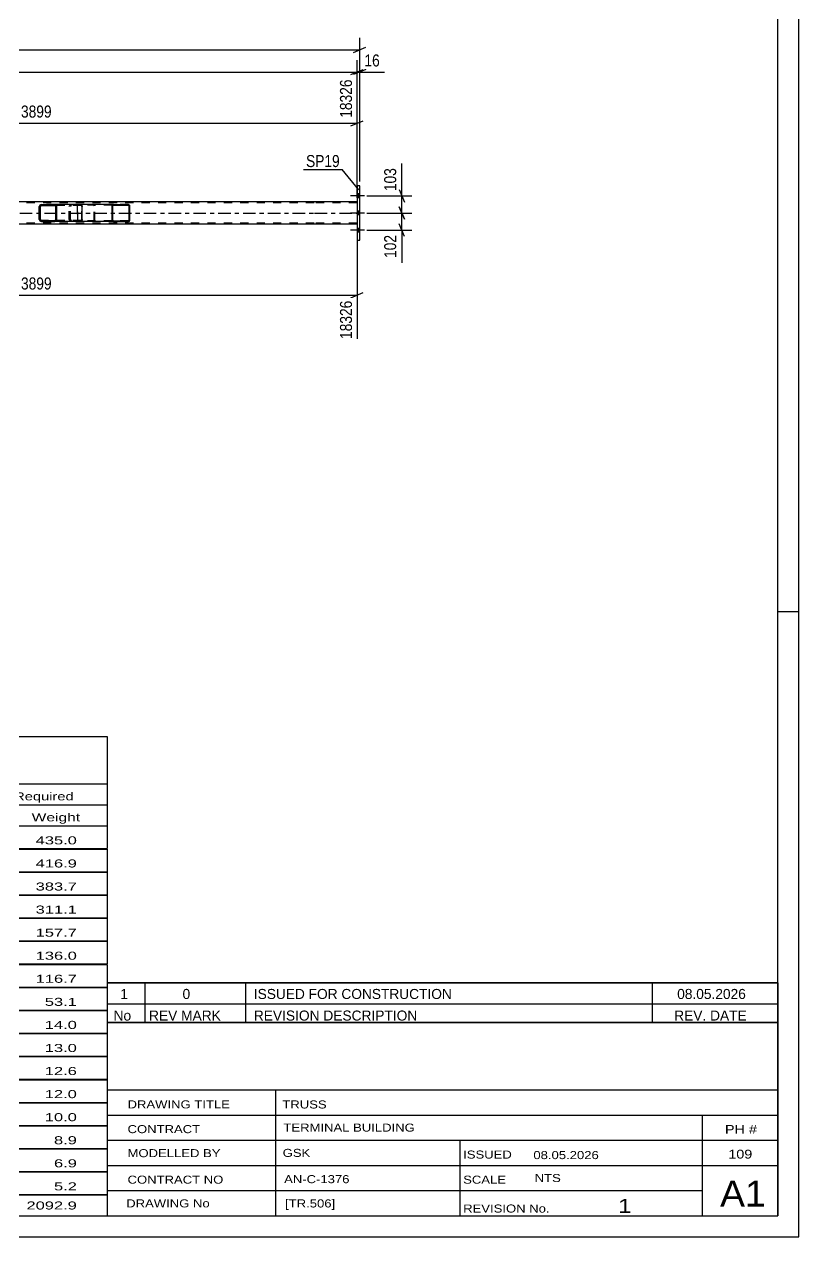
# Model space of a CAD drawing. Header units: millimetres. Extents: x 0 to 841, y 0 to 594.
# Drawn here: x 656.2 to 841, y 0 to 289.1 of the extents above; entities that cross this region are included whole.
import ezdxf

# ---------------------------------------------------------------- set-up
doc = ezdxf.new("R2010")
doc.units = ezdxf.units.MM
doc.linetypes.add('DXK_LINE_DOT2', pattern=[3.9198, 1.9599, -1.9599])
doc.linetypes.add('DXK_LINE_DOT3', pattern=[5.9187, 2.979, -0.9799, 0.9799, -0.9799])
doc.styles.add('Arial Narrow', font='ARIALN.TTF', dxfattribs={"height": 0.2})

# ---------------------------------------------------------------- blocks, each defined once
blk = doc.blocks.new('Unknown-318885939-1135')
at = {"color": 5, "linetype": 'Continuous'}
for p, q in [((841, 0), (841, 594)), ((836, 5), (836, 589)), ((841, 149), (836, 149)), ((5, 5), (836, 5)), ((0, 0), (841, 0))]:
    blk.add_line(p, q, dxfattribs=at)
blk = doc.blocks.new('Bolt-318885939-2857 - 2780')
at = {"linetype": 'Continuous'}
for points in [[(736.26, 247.77), (736.26, 248.65), (735.62, 248.65), (735.62, 247.77)], [(736.26, 247.77), (736.26, 248.65), (735.62, 248.65), (735.62, 247.77)], [(736.26, 247.77), (736.26, 248.65), (735.62, 248.65), (735.62, 247.77)], [(736.26, 243.67), (736.26, 244.55), (735.62, 244.55), (735.62, 243.67)], [(736.26, 243.67), (736.26, 244.55), (735.62, 244.55), (735.62, 243.67)], [(736.26, 239.57), (736.26, 240.45), (735.62, 240.45), (735.62, 239.57)], [(736.26, 239.57), (736.26, 240.45), (735.62, 240.45), (735.62, 239.57)], [(736.26, 239.57), (736.26, 240.45), (735.62, 240.45), (735.62, 239.57)]]:
    blk.add_hatch(color=1, dxfattribs=at).paths.add_polyline_path(points)
at = {"color": 1, "linetype": 'Continuous'}
for p, q in [((736.26, 248.65), (735.62, 248.65)), ((736.26, 248.65), (735.62, 248.65)), ((736.26, 248.65), (735.62, 248.65)), ((737.42, 248.21), (734.1, 248.21)), ((737.42, 248.21), (734.1, 248.21)), ((737.42, 248.21), (734.1, 248.21)), ((736.26, 247.77), (735.62, 247.77)), ((736.26, 247.77), (735.62, 247.77)), ((736.26, 247.77), (735.62, 247.77)), ((737.42, 244.11), (734.1, 244.11)), ((737.42, 244.11), (734.1, 244.11)), ((736.26, 244.55), (735.62, 244.55)), ((736.26, 244.55), (735.62, 244.55)), ((736.26, 243.67), (735.62, 243.67)), ((736.26, 243.67), (735.62, 243.67)), ((737.42, 240.01), (734.1, 240.01)), ((737.42, 240.01), (734.1, 240.01)), ((737.42, 240.01), (734.1, 240.01)), ((736.26, 240.45), (735.62, 240.45)), ((736.26, 240.45), (735.62, 240.45)), ((736.26, 240.45), (735.62, 240.45)), ((736.26, 239.57), (735.62, 239.57)), ((736.26, 239.57), (735.62, 239.57)), ((736.26, 239.57), (735.62, 239.57))]:
    blk.add_line(p, q, dxfattribs=at)
blk = doc.blocks.new('Part-318885939-2909 - 2780')
at = {"color": 2, "linetype": 'Continuous'}
for p, q in [((725.4, 246.75), (63.29, 246.75)), ((735.62, 246.75), (725.5, 246.75)), ((725.4, 241.47), (587.81, 241.47)), ((735.62, 241.47), (725.5, 241.47))]:
    blk.add_line(p, q, dxfattribs=at)
at = {"color": 7, "linetype": 'DXK_LINE_DOT2'}
for p, q in [((725.4, 246.51), (63.29, 246.51)), ((735.62, 246.51), (725.5, 246.51)), ((735.62, 246.75), (735.62, 241.47)), ((725.4, 241.71), (63.29, 241.71)), ((735.62, 241.71), (725.5, 241.71))]:
    blk.add_line(p, q, dxfattribs=at)
at = {"color": 7, "linetype": 'DXK_LINE_DOT3'}
for p, q in [((63.29, 244.11), (725.4, 244.11)), ((725.5, 244.11), (735.62, 244.11))]:
    blk.add_line(p, q, dxfattribs=at)
blk = doc.blocks.new('Part-318885939-2963 - 2780')
at = {"color": 2, "linetype": 'Continuous'}
for p, q in [((736.26, 250.61), (735.62, 250.61)), ((735.62, 250.61), (735.62, 237.61)), ((736.26, 237.61), (736.26, 250.61)), ((735.62, 237.61), (736.26, 237.61))]:
    blk.add_line(p, q, dxfattribs=at)
blk = doc.blocks.new('Part-318885939-2988 - 2780')
at = {"linetype": 'Continuous'}
h = blk.add_hatch(dxfattribs=at)
h.set_pattern_fill('', scale=0.7, style=0, pattern_type=0)
h.set_pattern_definition([(45, (681.4046, 245.9116), (-1.57154, 1.57154), [])])
h.paths.add_polyline_path([(681.43, 245.79), (681.4, 245.91), (681.33, 246.02), (681.22, 246.08), (681.09, 246.11), (677.51, 246.11), (677.38, 246.08), (677.27, 246.02), (677.2, 245.91), (677.17, 245.79), (677.17, 242.43), (677.2, 242.31), (677.27, 242.2), (677.38, 242.13), (677.51, 242.11), (681.09, 242.11), (681.22, 242.13), (681.33, 242.2), (681.4, 242.31), (681.43, 242.43)])
h.paths.add_polyline_path([(681.25, 242.37), (681.21, 242.32), (681.16, 242.28), (681.09, 242.27), (677.51, 242.27), (677.45, 242.28), (677.39, 242.32), (677.36, 242.37), (677.34, 242.43), (677.34, 245.79), (677.36, 245.85), (677.39, 245.9), (677.45, 245.94), (677.51, 245.95), (681.09, 245.95), (681.16, 245.94), (681.21, 245.9), (681.25, 245.85), (681.26, 245.79), (681.26, 242.43)])
at = {"color": 7, "linetype": 'DXK_LINE_DOT2'}
for p, q in [((668.82, 245.79), (668.83, 245.81)), ((668.82, 245.79), (668.82, 242.43)), ((668.83, 245.81), (668.85, 245.91)), ((669.01, 245.85), (668.99, 245.79)), ((668.99, 242.43), (668.99, 245.79)), ((669.04, 245.9), (669.01, 245.85)), ((669.03, 246.08), (669.16, 246.11)), ((669.1, 245.94), (669.04, 245.9)), ((669.16, 245.95), (669.1, 245.94)), ((669.82, 246.11), (669.16, 246.11)), ((681.09, 245.95), (669.16, 245.95)), ((672.74, 246.11), (672.87, 246.08)), ((672.81, 245.94), (672.74, 245.95)), ((672.86, 245.9), (672.81, 245.94)), ((672.9, 245.85), (672.86, 245.9)), ((672.91, 245.79), (672.9, 245.85)), ((672.91, 242.43), (672.91, 245.79)), ((673.06, 245.91), (673.08, 245.79)), ((673.08, 242.43), (673.08, 245.79)), ((681.09, 246.11), (677.51, 246.11)), ((668.85, 242.31), (668.82, 242.43)), ((668.99, 242.43), (669.01, 242.37)), ((669.01, 242.37), (669.04, 242.32)), ((669.16, 242.11), (669.03, 242.13)), ((669.04, 242.32), (669.1, 242.28)), ((669.1, 242.28), (669.16, 242.27)), ((681.09, 242.27), (669.16, 242.27)), ((669.82, 242.11), (669.16, 242.11)), ((672.74, 242.27), (672.81, 242.28)), ((672.87, 242.13), (672.74, 242.11)), ((672.81, 242.28), (672.86, 242.32)), ((672.86, 242.32), (672.9, 242.37)), ((672.9, 242.37), (672.91, 242.43)), ((673.08, 242.43), (673.06, 242.31)), ((681.09, 242.11), (677.51, 242.11))]:
    blk.add_line(p, q, dxfattribs=at)
at = {"color": 2, "linetype": 'Continuous'}
for p, q in [((677.51, 246.11), (669.82, 246.11)), ((677.2, 245.91), (677.17, 245.79)), ((677.17, 242.43), (677.17, 245.79)), ((677.34, 245.79), (677.36, 245.85)), ((677.34, 242.43), (677.34, 245.79)), ((677.36, 245.85), (677.39, 245.9)), ((677.51, 246.11), (677.38, 246.08)), ((677.39, 245.9), (677.45, 245.94)), ((677.45, 245.94), (677.51, 245.95)), ((677.51, 246.11), (681.09, 246.11)), ((677.51, 245.95), (681.09, 245.95)), ((681.22, 246.08), (681.09, 246.11)), ((681.09, 245.95), (681.16, 245.94)), ((681.16, 245.94), (681.21, 245.9)), ((681.21, 245.9), (681.25, 245.85)), ((681.25, 245.85), (681.26, 245.79)), ((681.26, 242.43), (681.26, 245.79)), ((681.43, 245.79), (681.4, 245.91)), ((681.43, 242.43), (681.43, 245.79)), ((677.51, 242.11), (669.82, 242.11)), ((677.17, 242.43), (677.2, 242.31)), ((677.36, 242.37), (677.34, 242.43)), ((677.39, 242.32), (677.36, 242.37)), ((677.38, 242.13), (677.51, 242.11)), ((677.45, 242.28), (677.39, 242.32)), ((677.51, 242.27), (677.45, 242.28)), ((677.51, 242.27), (681.09, 242.27)), ((677.51, 242.11), (681.09, 242.11)), ((681.16, 242.28), (681.09, 242.27)), ((681.09, 242.11), (681.22, 242.13)), ((681.21, 242.32), (681.16, 242.28)), ((681.25, 242.37), (681.21, 242.32)), ((681.26, 242.43), (681.25, 242.37)), ((681.4, 242.31), (681.43, 242.43))]:
    blk.add_line(p, q, dxfattribs=at)
at = {"color": 7, "linetype": 'DXK_LINE_DOT2'}
for centre, start, end in [((669.15, 245.78), 110.7583, 155.68), ((672.75, 245.78), 24.32, 69.2417), ((669.15, 242.44), 204.32, 249.2417), ((672.75, 242.44), 290.7583, 335.68)]:
    blk.add_arc(centre, 0.331, start, end, dxfattribs=at)
at = {"color": 2, "linetype": 'Continuous'}
for centre, start, end in [((677.5, 245.78), 110.7583, 155.68), ((681.1, 245.78), 24.32, 69.2417), ((677.5, 242.44), 204.32, 249.2417), ((681.1, 242.44), 290.7583, 335.68)]:
    blk.add_arc(centre, 0.331, start, end, dxfattribs=at)
blk = doc.blocks.new('Part-318885939-3017 - 2780')
at = {"linetype": 'Continuous'}
h = blk.add_hatch(dxfattribs=at)
h.set_pattern_fill('', scale=0.7, style=0, pattern_type=0)
h.set_pattern_definition([(45, (663.9809, 245.8129), (-1.57154, 1.57154), [])])
h.paths.add_polyline_path([(664.02, 245.63), (663.98, 245.81), (663.87, 245.97), (663.71, 246.07), (663.52, 246.11), (660.33, 246.11), (660.14, 246.07), (659.98, 245.97), (659.87, 245.81), (659.83, 245.63), (659.83, 242.59), (659.87, 242.41), (659.98, 242.25), (660.14, 242.15), (660.33, 242.11), (663.52, 242.11), (663.71, 242.15), (663.87, 242.25), (663.98, 242.41), (664.02, 242.59)])
h.paths.add_polyline_path([(663.75, 242.5), (663.69, 242.42), (663.61, 242.37), (663.52, 242.35), (660.33, 242.35), (660.24, 242.37), (660.15, 242.42), (660.1, 242.5), (660.08, 242.59), (660.08, 245.63), (660.1, 245.72), (660.15, 245.8), (660.24, 245.85), (660.33, 245.87), (663.52, 245.87), (663.61, 245.85), (663.69, 245.8), (663.75, 245.72), (663.77, 245.63), (663.77, 242.59)])
at = {"color": 2, "linetype": 'Continuous'}
for p, q in [((659.87, 245.81), (659.83, 245.63)), ((660.1, 245.72), (660.15, 245.8)), ((660.33, 246.11), (660.14, 246.07)), ((660.15, 245.8), (660.24, 245.85)), ((660.24, 245.85), (660.33, 245.87)), ((660.33, 246.11), (663.52, 246.11)), ((660.33, 245.87), (663.52, 245.87)), ((669.82, 246.11), (663.52, 246.11)), ((663.71, 246.07), (663.52, 246.11)), ((663.52, 245.87), (663.61, 245.85)), ((663.61, 245.85), (663.69, 245.8)), ((663.69, 245.8), (663.75, 245.72)), ((664.02, 245.63), (663.98, 245.81)), ((669.82, 246.11), (669.92, 246.07)), ((669.92, 246.07), (670.01, 245.97)), ((670.01, 245.97), (670.07, 245.81)), ((670.07, 245.81), (670.09, 245.63)), ((659.83, 242.59), (659.83, 245.63)), ((660.08, 245.63), (660.1, 245.72)), ((660.08, 242.59), (660.08, 245.63)), ((663.75, 245.72), (663.77, 245.63)), ((663.77, 242.59), (663.77, 245.63)), ((664.02, 242.59), (664.02, 245.63)), ((670.09, 242.59), (670.09, 245.63)), ((659.83, 242.59), (659.87, 242.41)), ((660.1, 242.5), (660.08, 242.59)), ((660.15, 242.42), (660.1, 242.5)), ((660.14, 242.15), (660.33, 242.11)), ((660.24, 242.37), (660.15, 242.42)), ((660.33, 242.35), (660.24, 242.37)), ((660.33, 242.35), (663.52, 242.35)), ((660.33, 242.11), (663.52, 242.11)), ((663.61, 242.37), (663.52, 242.35)), ((663.52, 242.11), (663.71, 242.15)), ((669.82, 242.11), (663.52, 242.11)), ((663.69, 242.42), (663.61, 242.37)), ((663.75, 242.5), (663.69, 242.42)), ((663.77, 242.59), (663.75, 242.5)), ((663.98, 242.41), (664.02, 242.59)), ((669.92, 242.15), (669.82, 242.11)), ((670.01, 242.25), (669.92, 242.15)), ((670.07, 242.41), (670.01, 242.25)), ((670.09, 242.59), (670.07, 242.41))]:
    blk.add_line(p, q, dxfattribs=at)
at = {"color": 7, "linetype": 'DXK_LINE_DOT2'}
for p, q in [((663.52, 246.11), (660.33, 246.11)), ((669.82, 245.87), (660.33, 245.87)), ((666.98, 245.63), (667.02, 245.81)), ((667.3, 245.8), (667.25, 245.72)), ((667.29, 246.07), (667.48, 246.11)), ((667.3, 245.8), (667.33, 245.81)), ((667.33, 245.81), (667.39, 245.85)), ((667.39, 245.85), (667.48, 245.87)), ((668.82, 245.87), (668.82, 246.11)), ((669.87, 245.85), (669.82, 245.87)), ((669.91, 245.8), (669.87, 245.85)), ((669.94, 245.72), (669.91, 245.8)), ((666.98, 242.59), (666.98, 245.63)), ((667.25, 245.72), (667.23, 245.63)), ((667.23, 242.59), (667.23, 245.63)), ((669.95, 245.63), (669.94, 245.72)), ((669.95, 242.59), (669.95, 245.63)), ((669.82, 242.35), (660.33, 242.35)), ((663.52, 242.11), (660.33, 242.11)), ((667.02, 242.41), (666.98, 242.59)), ((667.23, 242.59), (667.25, 242.5)), ((667.25, 242.5), (667.3, 242.42)), ((667.48, 242.11), (667.29, 242.15)), ((667.3, 242.42), (667.33, 242.41)), ((667.33, 242.41), (667.39, 242.37)), ((667.39, 242.37), (667.48, 242.35)), ((668.82, 242.11), (668.82, 242.35)), ((669.82, 242.35), (669.87, 242.37)), ((669.87, 242.37), (669.91, 242.42)), ((669.91, 242.42), (669.94, 242.5)), ((669.94, 242.5), (669.95, 242.59))]:
    blk.add_line(p, q, dxfattribs=at)
at = {"color": 2, "linetype": 'Continuous'}
for centre, start, end in [((660.32, 245.61), 111.1941, 156.1506), ((663.53, 245.61), 23.8494, 68.8059), ((660.32, 242.6), 203.8494, 248.8059), ((663.53, 242.6), 291.1941, 336.1506)]:
    blk.add_arc(centre, 0.492, start, end, dxfattribs=at)
at = {"color": 7, "linetype": 'DXK_LINE_DOT2'}
for centre, start, end in [((667.47, 245.61), 111.1941, 156.1506), ((667.47, 242.6), 203.8494, 248.8059)]:
    blk.add_arc(centre, 0.492, start, end, dxfattribs=at)
blk = doc.blocks.new('StraightDimension-318885939-3222 - 2780')
at = {"color": 7, "linetype": 'Continuous'}
for p, q in [((735.62, 251.61), (735.62, 280.56)), ((736.26, 251.61), (736.26, 280.56)), ((734.12, 277.11), (737.12, 278.31)), ((737.76, 278.31), (734.76, 277.11)), ((735.62, 277.71), (736.26, 277.71))]:
    blk.add_line(p, q, dxfattribs=at)
at = {"color": 0}
blk.add_wipeout([(741.64, 278.46), (741.64, 282.66), (736.79, 282.66), (736.79, 278.46)], dxfattribs=at)
at = {"color": 7, "linetype": 'Continuous'}
blk.add_line((736.26, 277.71), (742.17, 277.71), dxfattribs=at)
blk.add_line((736.26, 277.71), (742.17, 277.71), dxfattribs=at)
at = {"color": 3, "style": 'Arial Narrow'}
blk.add_text('16', height=2.863, dxfattribs=at).set_placement((737.39, 279.06))
blk = doc.blocks.new('StraightDimension-318885939-24949 - 2780')
at = {"color": 7, "linetype": 'Continuous'}
for p, q in [((737.97, 244.11), (748.71, 244.11)), ((745.71, 245.61), (746.91, 242.61)), ((746.31, 240.01), (746.31, 244.11)), ((737.97, 240.01), (748.71, 240.01)), ((746.91, 238.51), (745.71, 241.51))]:
    blk.add_line(p, q, dxfattribs=at)
at = {"color": 0}
blk.add_wipeout([(745.56, 239.48), (741.36, 239.48), (741.36, 232.8), (745.56, 232.8)], dxfattribs=at)
at = {"color": 7, "linetype": 'Continuous'}
blk.add_line((746.31, 240.01), (746.31, 232.27), dxfattribs=at)
blk.add_line((746.31, 240.01), (746.31, 232.27), dxfattribs=at)
at = {"color": 3, "style": 'Arial Narrow'}
blk.add_text('102', height=2.863, rotation=90.0002, dxfattribs=at).set_placement((744.96, 233.4))
blk = doc.blocks.new('StraightDimension-318885939-3212 - 2780')
at = {"color": 7, "linetype": 'Continuous'}
for p, q in [((735.62, 251.61), (735.62, 280.56)), ((53.07, 277.71), (735.62, 277.71)), ((734.12, 277.11), (737.12, 278.31))]:
    blk.add_line(p, q, dxfattribs=at)
blk = doc.blocks.new('StraightDimension-318885939-3238 - 2780')
at = {"color": 7, "linetype": 'Continuous'}
for p, q in [((735.62, 240.47), (735.62, 214.08)), ((582.61, 232.07), (582.61, 214.08)), ((584.11, 225.12), (581.11, 223.92)), ((582.61, 224.52), (735.62, 224.52)), ((734.12, 223.92), (737.12, 225.12))]:
    blk.add_line(p, q, dxfattribs=at)
at = {"color": 0}
blk.add_wipeout([(663.37, 225.27), (663.37, 229.47), (654.86, 229.47), (654.86, 225.27)], dxfattribs=at)
at = {"color": 0, "linetype": 'Continuous'}
blk.add_wipeout([(735.02, 223.82), (730.82, 223.82), (730.82, 213.48), (735.02, 213.48)], dxfattribs=at)
at = {"color": 3, "style": 'Arial Narrow'}
blk.add_text('3899', height=2.863, dxfattribs=at).set_placement((655.46, 225.87))
at = {"color": 3, "linetype": 'Continuous', "style": 'Arial Narrow'}
blk.add_text('18326', height=2.863, rotation=90.0002, dxfattribs=at).set_placement((734.42, 214.08))
blk = doc.blocks.new('StraightDimension-318885939-3256 - 2780')
at = {"color": 7, "linetype": 'Continuous'}
for p, q in [((734.76, 282.42), (737.76, 283.62)), ((736.26, 251.61), (736.26, 285.87)), ((52.43, 283.02), (736.26, 283.02))]:
    blk.add_line(p, q, dxfattribs=at)
blk = doc.blocks.new('StraightDimension-318885939-3272 - 2780')
at = {"color": 7, "linetype": 'Continuous'}
for p, q in [((582.61, 255.35), (582.61, 275.96)), ((735.62, 247.75), (735.62, 275.96)), ((584.11, 266.12), (581.11, 264.92)), ((734.12, 264.92), (737.12, 266.12)), ((582.61, 265.52), (735.62, 265.52))]:
    blk.add_line(p, q, dxfattribs=at)
at = {"color": 0, "linetype": 'Continuous'}
blk.add_wipeout([(735.02, 276.56), (730.82, 276.56), (730.82, 266.22), (735.02, 266.22)], dxfattribs=at)
at = {"color": 0}
blk.add_wipeout([(663.37, 266.27), (663.37, 270.47), (654.86, 270.47), (654.86, 266.27)], dxfattribs=at)
at = {"color": 3, "linetype": 'Continuous', "style": 'Arial Narrow'}
blk.add_text('18326', height=2.863, rotation=90.0002, dxfattribs=at).set_placement((734.42, 266.82))
at = {"color": 3, "style": 'Arial Narrow'}
blk.add_text('3899', height=2.863, dxfattribs=at).set_placement((655.46, 266.87))
blk = doc.blocks.new('StraightDimension-318885939-24948 - 2780')
at = {"color": 7, "linetype": 'Continuous'}
for p, q in [((745.71, 249.71), (746.91, 246.71)), ((737.97, 248.21), (748.71, 248.21)), ((746.31, 244.11), (746.31, 248.21)), ((737.97, 244.11), (748.71, 244.11)), ((746.91, 242.61), (745.71, 245.61))]:
    blk.add_line(p, q, dxfattribs=at)
at = {"color": 0}
blk.add_wipeout([(745.56, 255.42), (741.36, 255.42), (741.36, 248.73), (745.56, 248.73)], dxfattribs=at)
at = {"color": 7, "linetype": 'Continuous'}
blk.add_line((746.31, 248.21), (746.31, 255.94), dxfattribs=at)
blk.add_line((746.31, 248.21), (746.31, 255.94), dxfattribs=at)
at = {"color": 3, "style": 'Arial Narrow'}
blk.add_text('103', height=2.863, rotation=90.0002, dxfattribs=at).set_placement((744.96, 249.33))
blk = doc.blocks.new('Unknown-318885939-25350')
at = {"color": 7, "linetype": 'Continuous'}
for p, q in [((676, 60.55), (836, 60.55)), ((836, 60.55), (676, 60.55)), ((676, 60.55), (676, 55.55)), ((685, 60.55), (685, 55.55)), ((709, 60.55), (709, 55.55)), ((806, 60.55), (806, 55.55)), ((836, 60.55), (836, 55.55)), ((676, 55.55), (836, 55.55)), ((676, 55.55), (676, 51.05)), ((676, 55.55), (836, 55.55)), ((685, 55.55), (685, 51.05)), ((709, 55.55), (709, 51.05)), ((806, 55.55), (806, 51.05)), ((836, 55.55), (836, 51.05)), ((836, 51.05), (676, 51.05))]:
    blk.add_line(p, q, dxfattribs=at)
at = {"color": 7, "linetype": 'Continuous', "style": 'Arial Narrow'}
for s, height, width, p in [('1', 2.39, 1.196471, (679.16, 56.7)), ('0', 2.39, 1.196471, (694, 56.7)), ('ISSUED FOR CONSTRUCTION', 2.3861, 1.196471, (711, 56.7)), ('08.05.2026', 2.386, 1.196471, (812, 56.7)), ('No', 2.386, 1.2, (677.54, 51.55)), ('REV MARK', 2.386, 1.2, (686, 51.55)), ('REVISION DESCRIPTION', 2.3861, 1.2, (711, 51.55)), ('REV. DATE', 2.386, 1.2, (811.28, 51.55))]:
    blk.add_text(s, height=height, dxfattribs=dict(at, width=width)).set_placement(p)
blk = doc.blocks.new('Unknown-318885939-25347')
at = {"color": 7, "linetype": 'Continuous'}
for p, q in [((676, 51.05), (676, 5)), ((676, 51.05), (836, 51.05)), ((836, 51), (836, 5)), ((676, 35), (836, 35)), ((716.14, 35), (716.14, 5)), ((676, 29), (836, 29)), ((818, 5.05), (818, 29.05)), ((676, 23), (836, 23)), ((760.14, 23), (760.14, 5)), ((676, 17), (836, 17)), ((676, 11), (818, 11)), ((676, 5), (836, 5))]:
    blk.add_line(p, q, dxfattribs=at)
at = {"color": 7, "style": 'Arial Narrow'}
for s, height, width, p in [('DRAWING TITLE', 1.9089, 1.425378, (680.88, 30.61)), ('TRUSS', 1.909, 1.425378, (717.81, 30.59)), ('CONTRACT', 1.909, 1.425378, (680.88, 24.71)), ('TERMINAL BUILDING', 1.9089, 1.425378, (718.06, 25.07)), ('MODELLED BY', 1.9089, 1.425378, (680.88, 18.98)), ('GSK', 1.909, 1.425378, (717.88, 19.04)), ('ISSUED', 1.909, 1.425378, (760.94, 18.64)), ('08.05.2026', 1.909, 1.425378, (777.69, 18.52)), ('CONTRACT NO', 1.9089, 1.425378, (680.88, 12.66)), ('AN-C-1376', 1.909, 1.425378, (718.23, 12.78)), ('SCALE', 1.909, 1.425378, (760.94, 12.65)), ('A1', 6.204, 1.25, (822.24, 7.2)), ('DRAWING No', 1.909, 1.425378, (680.56, 7)), ('[TR.506]', 1.909, 1.425378, (718.46, 6.99)), ('1', 3.34, 1.5, (797.91, 5.68)), ('REVISION No.', 1.9089, 1.425378, (760.94, 5.77))]:
    blk.add_text(s, height=height, dxfattribs=dict(at, width=width)).set_placement(p)
at = {"color": 7, "linetype": 'Continuous', "style": 'Arial Narrow'}
for s, height, width, p in [('PH #', 2.1, 1.42538, (823.4, 24.55)), ('109', 2.1, 1.42538, (824.19, 18.65)), ('NTS', 1.909, 1.425378, (778, 13.05))]:
    blk.add_text(s, height=height, dxfattribs=dict(at, width=width)).set_placement(p)
blk = doc.blocks.new('Unknown-318885939-25348')
at = {"color": 7, "linetype": 'Continuous'}
for p, q in [((516, 119.25), (676, 119.25)), ((516, 108), (516, 119.25)), ((676, 119.25), (676, 108)), ((516, 108), (676, 108)), ((516, 108), (516, 103)), ((676, 108), (676, 103)), ((516, 103), (676, 103)), ((516, 103), (516, 98)), ((540, 103), (540, 98)), ((575.5, 103), (575.5, 98)), ((601.5, 103), (601.5, 98)), ((614.5, 103), (614.5, 98)), ((632, 103), (632, 98)), ((654, 103), (654, 98)), ((676, 103), (676, 98)), ((516, 98), (676, 98)), ((516, 97.95), (516, 92.55)), ((516, 97.95), (676, 97.95)), ((540, 98), (540, 92.5)), ((575.5, 98), (575.5, 92.5)), ((601.5, 98), (601.5, 92.5)), ((614.5, 98), (614.5, 92.5)), ((632, 98), (632, 92.5)), ((654, 98), (654, 92.5)), ((676, 97.95), (676, 92.55)), ((516, 92.55), (676, 92.55)), ((516, 92.45), (516, 87.05)), ((516, 92.45), (676, 92.45)), ((540, 92.5), (540, 87)), ((575.5, 92.5), (575.5, 87)), ((601.5, 92.5), (601.5, 87)), ((614.5, 92.5), (614.5, 87)), ((632, 92.5), (632, 87)), ((654, 92.5), (654, 87)), ((676, 92.45), (676, 87.05)), ((516, 87.05), (676, 87.05)), ((516, 86.95), (516, 81.55)), ((516, 86.95), (676, 86.95)), ((540, 87), (540, 81.5)), ((575.5, 87), (575.5, 81.5)), ((601.5, 87), (601.5, 81.5)), ((614.5, 87), (614.5, 81.5)), ((632, 87), (632, 81.5)), ((654, 87), (654, 81.5)), ((676, 86.95), (676, 81.55)), ((516, 81.55), (676, 81.55)), ((516, 81.45), (516, 76.05)), ((516, 81.45), (676, 81.45)), ((540, 81.5), (540, 76)), ((575.5, 81.5), (575.5, 76)), ((601.5, 81.5), (601.5, 76)), ((614.5, 81.5), (614.5, 76)), ((632, 81.5), (632, 76)), ((654, 81.5), (654, 76)), ((676, 81.45), (676, 76.05)), ((516, 76.05), (676, 76.05)), ((516, 75.95), (516, 70.55)), ((516, 75.95), (676, 75.95)), ((540, 76), (540, 70.5)), ((575.5, 76), (575.5, 70.5)), ((601.5, 76), (601.5, 70.5)), ((614.5, 76), (614.5, 70.5)), ((632, 76), (632, 70.5)), ((654, 76), (654, 70.5)), ((676, 75.95), (676, 70.55)), ((516, 70.55), (676, 70.55)), ((516, 70.45), (516, 65.05)), ((516, 70.45), (676, 70.45)), ((540, 70.5), (540, 65)), ((575.5, 70.5), (575.5, 65)), ((601.5, 70.5), (601.5, 65)), ((614.5, 70.5), (614.5, 65)), ((632, 70.5), (632, 65)), ((654, 70.5), (654, 65)), ((676, 70.45), (676, 65.05)), ((516, 65.05), (676, 65.05)), ((516, 64.95), (516, 59.55)), ((516, 64.95), (676, 64.95)), ((540, 65), (540, 59.5)), ((575.5, 65), (575.5, 59.5)), ((601.5, 65), (601.5, 59.5)), ((614.5, 65), (614.5, 59.5)), ((632, 65), (632, 59.5)), ((654, 65), (654, 59.5)), ((676, 64.95), (676, 59.55)), ((516, 59.55), (676, 59.55)), ((516, 59.45), (516, 54.05)), ((516, 59.45), (676, 59.45)), ((540, 59.5), (540, 54)), ((575.5, 59.5), (575.5, 54)), ((601.5, 59.5), (601.5, 54)), ((614.5, 59.5), (614.5, 54)), ((632, 59.5), (632, 54)), ((654, 59.5), (654, 54)), ((676, 59.45), (676, 54.05)), ((516, 54.05), (676, 54.05)), ((516, 53.95), (516, 48.55)), ((516, 53.95), (676, 53.95)), ((540, 54), (540, 48.5)), ((575.5, 54), (575.5, 48.5)), ((601.5, 54), (601.5, 48.5)), ((614.5, 54), (614.5, 48.5)), ((632, 54), (632, 48.5)), ((654, 54), (654, 48.5)), ((676, 53.95), (676, 48.55)), ((516, 48.55), (676, 48.55)), ((516, 48.45), (516, 43.05)), ((516, 48.45), (676, 48.45)), ((540, 48.5), (540, 43)), ((575.5, 48.5), (575.5, 43)), ((601.5, 48.5), (601.5, 43)), ((614.5, 48.5), (614.5, 43)), ((632, 48.5), (632, 43)), ((654, 48.5), (654, 43)), ((676, 48.45), (676, 43.05)), ((516, 43.05), (676, 43.05)), ((516, 42.95), (516, 37.55)), ((516, 42.95), (676, 42.95)), ((540, 43), (540, 37.5)), ((575.5, 43), (575.5, 37.5)), ((601.5, 43), (601.5, 37.5)), ((614.5, 43), (614.5, 37.5)), ((632, 43), (632, 37.5)), ((654, 43), (654, 37.5)), ((676, 42.95), (676, 37.55)), ((516, 37.55), (676, 37.55)), ((516, 37.45), (516, 32.05)), ((516, 37.45), (676, 37.45)), ((540, 37.5), (540, 32)), ((575.5, 37.5), (575.5, 32)), ((601.5, 37.5), (601.5, 32)), ((614.5, 37.5), (614.5, 32)), ((632, 37.5), (632, 32)), ((654, 37.5), (654, 32)), ((676, 37.45), (676, 32.05)), ((516, 32.05), (676, 32.05)), ((516, 31.95), (516, 26.55)), ((516, 31.95), (676, 31.95)), ((540, 32), (540, 26.5)), ((575.5, 32), (575.5, 26.5)), ((601.5, 32), (601.5, 26.5)), ((614.5, 32), (614.5, 26.5)), ((632, 32), (632, 26.5)), ((654, 32), (654, 26.5)), ((676, 31.95), (676, 26.55)), ((516, 26.55), (676, 26.55)), ((516, 26.45), (516, 21.05)), ((516, 26.45), (676, 26.45)), ((540, 26.5), (540, 21)), ((575.5, 26.5), (575.5, 21)), ((601.5, 26.5), (601.5, 21)), ((614.5, 26.5), (614.5, 21)), ((632, 26.5), (632, 21)), ((654, 26.5), (654, 21)), ((676, 26.45), (676, 21.05)), ((516, 21.05), (676, 21.05)), ((516, 20.95), (516, 15.55)), ((516, 20.95), (676, 20.95)), ((540, 21), (540, 15.5)), ((575.5, 21), (575.5, 15.5)), ((601.5, 21), (601.5, 15.5)), ((614.5, 21), (614.5, 15.5)), ((632, 21), (632, 15.5)), ((654, 21), (654, 15.5)), ((676, 20.95), (676, 15.55)), ((516, 15.55), (676, 15.55)), ((516, 15.45), (516, 10.05)), ((516, 15.45), (676, 15.45)), ((540, 15.5), (540, 10)), ((575.5, 15.5), (575.5, 10)), ((601.5, 15.5), (601.5, 10)), ((614.5, 15.5), (614.5, 10)), ((632, 15.5), (632, 10)), ((654, 15.5), (654, 10)), ((676, 15.45), (676, 10.05)), ((516, 10.05), (676, 10.05)), ((516, 10), (676, 10)), ((516, 10), (516, 5)), ((632, 10), (632, 5)), ((654, 10), (654, 5)), ((676, 10), (676, 5)), ((516, 5), (676, 5))]:
    blk.add_line(p, q, dxfattribs=at)
at = {"color": 7, "style": 'Arial Narrow'}
for s, height, width, p in [('GENERAL NOTES & WELD DETAILS :', 2.8633, 1.4, (517.15, 111.56)), ('REFER TYP DRAWING TYP-01', 1.9089, 1.6, (600.7, 111.66)), ("MATERIAL LIST FOR ASSEMBLY MK'D", 1.9089, 1.6, (517.15, 104.06)), ('TR506', 1.909, 1.794707, (609.9, 103.97)), ('1', 1.91, 1.794707, (638.08, 104.06)), ('No. Required', 1.9089, 1.6, (647.41, 104.06)), ('Mark', 1.909, 1.7, (517.34, 99)), ('Profile', 1.909, 1.7, (550.41, 99)), ('Material', 1.909, 1.7, (580.54, 99.06)), ('No.', 1.909, 1.7, (605.5, 99.06)), ('Length', 1.909, 1.7, (616, 99.06)), ('Area', 1.909, 1.7, (638.5, 99.06)), ('Weight', 1.909, 1.7, (658, 99.06))]:
    blk.add_text(s, height=height, dxfattribs=dict(at, width=width)).set_placement(p)
at = {"color": 7, "linetype": 'Continuous', "style": 'Arial Narrow'}
for s, height, width, p in [('BC181', 1.909, 1.794707, (517.5, 93.56)), ('SHS132*6', 1.909, 1.794707, (542, 93.56)), ('E350', 1.909, 1.794707, (581.74, 93.56)), ('1', 1.91, 1.794707, (605.86, 93.56)), ('18326', 1.909, 1.794707, (616.4, 93.56)), ('9.7', 1.909, 1.794707, (642.32, 93.56)), ('435.0', 1.909, 1.794707, (658.96, 93.56)), ('TR506', 1.909, 1.794707, (517.5, 88.06)), ('SHS100*8', 1.909, 1.794707, (542, 88.06)), ('E350', 1.909, 1.794707, (581.74, 88.06)), ('1', 1.91, 1.794707, (605.86, 88.06)), ('18039', 1.909, 1.794707, (616.4, 88.06)), ('7.2', 1.909, 1.794707, (642.32, 88.06)), ('416.9', 1.909, 1.794707, (658.96, 88.06)), ('M177', 1.909, 1.794707, (517.5, 82.56)), ('SHS100*6', 1.909, 1.794707, (542, 82.56)), ('E350', 1.909, 1.794707, (581.74, 82.56)), ('7', 1.91, 1.794707, (605.86, 82.56)), ('3167', 1.909, 1.794707, (618.58, 82.56)), ('1.2', 1.909, 1.794707, (642.32, 82.56)), ('383.7', 1.909, 1.794707, (658.96, 82.56)), ('M196', 1.909, 1.794707, (517.5, 77.06)), ('SHS100*4', 1.909, 1.794707, (542, 77.06)), ('E350', 1.909, 1.794707, (581.74, 77.06)), ('8', 1.91, 1.794707, (605.86, 77.06)), ('3261', 1.909, 1.794707, (618.58, 77.06)), ('1.3', 1.909, 1.794707, (642.32, 77.06)), ('311.1', 1.909, 1.794707, (658.96, 77.06)), ('PL761', 1.909, 1.794707, (517.5, 71.56)), ('PL12*300', 1.909, 1.794707, (542, 71.56)), ('E350', 1.909, 1.794707, (581.74, 71.56)), ('18', 1.909, 1.794707, (604.76, 71.56)), ('310', 1.909, 1.794707, (620.77, 71.56)), ('0.2', 1.909, 1.794707, (642.32, 71.56)), ('157.7', 1.909, 1.794707, (658.96, 71.56)), ('SP20', 1.909, 1.794707, (517.5, 66.06)), ('PL20*380', 1.909, 1.794707, (542, 66.06)), ('E350', 1.909, 1.794707, (581.74, 66.06)), ('6', 1.91, 1.794707, (605.86, 66.06)), ('380', 1.909, 1.794707, (620.77, 66.06)), ('0.3', 1.909, 1.794707, (642.32, 66.06)), ('136.0', 1.909, 1.794707, (658.96, 66.06)), ('M1454', 1.909, 1.794707, (517.5, 60.56)), ('RHS100*100*6', 1.9089, 1.794707, (542, 60.56)), ('E350', 1.909, 1.794707, (581.74, 60.56)), ('18', 1.909, 1.794707, (604.76, 60.56)), ('366', 1.909, 1.794707, (620.77, 60.56)), ('0.1', 1.909, 1.794707, (642.32, 60.56)), ('116.7', 1.909, 1.794707, (658.96, 60.56)), ('SP19', 1.909, 1.794707, (517.5, 55.06)), ('PL16*325', 1.909, 1.794707, (542, 55.06)), ('E350', 1.909, 1.794707, (581.74, 55.06)), ('4', 1.91, 1.794707, (605.86, 55.06)), ('325', 1.909, 1.794707, (620.77, 55.06)), ('0.2', 1.909, 1.794707, (642.32, 55.06)), ('53.1', 1.909, 1.794707, (661.14, 55.06)), ('TB74', 1.909, 1.794707, (517.5, 49.56)), ('RHS150*110*6', 1.9089, 1.794707, (542, 49.56)), ('E350', 1.909, 1.794707, (581.74, 49.56)), ('3', 1.91, 1.794707, (605.86, 49.56)), ('200', 1.909, 1.794707, (620.77, 49.56)), ('0.1', 1.909, 1.794707, (642.32, 49.56)), ('14.0', 1.909, 1.794707, (661.14, 49.56)), ('M1556', 1.909, 1.794707, (517.5, 44.06)), ('RHS100*100*6', 1.9089, 1.794707, (542, 44.06)), ('E350', 1.909, 1.794707, (581.74, 44.06)), ('2', 1.91, 1.794707, (605.86, 44.06)), ('366', 1.909, 1.794707, (620.77, 44.06)), ('0.1', 1.909, 1.794707, (642.32, 44.06)), ('13.0', 1.909, 1.794707, (661.14, 44.06)), ('TB48', 1.909, 1.794707, (517.5, 38.56)), ('RHS150*110*6', 1.9089, 1.794707, (542, 38.56)), ('E350', 1.909, 1.794707, (581.74, 38.56)), ('3', 1.91, 1.794707, (605.86, 38.56)), ('180', 1.909, 1.794707, (620.77, 38.56)), ('0.1', 1.909, 1.794707, (642.32, 38.56)), ('12.6', 1.909, 1.794707, (661.14, 38.56)), ('PL538', 1.909, 1.794707, (517.5, 33.06)), ('PL10*150', 1.909, 1.794707, (542, 33.06)), ('E350', 1.909, 1.794707, (581.74, 33.06)), ('6', 1.91, 1.794707, (605.86, 33.06)), ('170', 1.909, 1.794707, (620.77, 33.06)), ('0.1', 1.909, 1.794707, (642.32, 33.06)), ('12.0', 1.909, 1.794707, (661.14, 33.06)), ('ST33', 1.909, 1.794707, (517.5, 27.56)), ('PL8*100', 1.909, 1.794707, (542, 27.56)), ('E350', 1.909, 1.794707, (581.74, 27.56)), ('24', 1.909, 1.794707, (604.76, 27.56)), ('135', 1.909, 1.794707, (620.77, 27.56)), ('0.0', 1.909, 1.794707, (642.32, 27.56)), ('10.0', 1.909, 1.794707, (661.14, 27.56)), ('ST32', 1.909, 1.794707, (517.5, 22.06)), ('PL8*100', 1.909, 1.794707, (542, 22.06)), ('E350', 1.909, 1.794707, (581.74, 22.06)), ('24', 1.909, 1.794707, (604.76, 22.06)), ('121', 1.909, 1.794707, (620.77, 22.06)), ('0.0', 1.909, 1.794707, (642.32, 22.06)), ('8.9', 1.909, 1.794707, (663.33, 22.06)), ('M1439', 1.909, 1.794707, (517.5, 16.56)), ('RHS100*100*6', 1.9089, 1.794707, (542, 16.56)), ('E350', 1.909, 1.794707, (581.74, 16.56)), ('1', 1.91, 1.794707, (605.86, 16.56)), ('390', 1.909, 1.794707, (620.77, 16.56)), ('0.2', 1.909, 1.794707, (642.32, 16.56)), ('6.9', 1.909, 1.794707, (663.33, 16.56)), ('PL780', 1.909, 1.794707, (517.5, 11.06)), ('PL12*120', 1.909, 1.794707, (542, 11.06)), ('E350', 1.909, 1.794707, (581.74, 11.06)), ('2', 1.91, 1.794707, (605.86, 11.06)), ('230', 1.909, 1.794707, (620.77, 11.06)), ('0.1', 1.909, 1.794707, (642.32, 11.06)), ('5.2', 1.909, 1.794707, (663.33, 11.06)), ('Total', 1.909, 1.7, (618.33, 6.5)), ('47.3', 1.909, 1.794707, (639.64, 6.5)), ('2092.9', 1.909, 1.794707, (656.77, 6.5))]:
    blk.add_text(s, height=height, dxfattribs=dict(at, width=width)).set_placement(p)
blk = doc.blocks.new('Mark-318885939-2959 - 2780')
at = {"color": 0}
blk.add_wipeout([(731.5, 255.07), (731.5, 258.07), (723.46, 258.07), (723.46, 255.07)], dxfattribs=at)
blk.add_wipeout([(731.5, 255.07), (731.5, 258.07), (723.46, 258.07), (723.46, 255.07)], dxfattribs=at)
at = {"color": 30, "linetype": 'Continuous'}
for p in [(722.86, 254.47), (736.03, 249.64)]:
    blk.add_line(p, (732.1, 254.47), dxfattribs=at)
at = {"color": 3, "style": 'Arial Narrow'}
blk.add_text('SP19', height=2.863, dxfattribs=at).set_placement((723.46, 255.07))

msp = doc.modelspace()

# ---------------------------------------------------------------- block references
for name in ['Unknown-318885939-1135', 'Bolt-318885939-2857 - 2780', 'Part-318885939-2963 - 2780', 'Part-318885939-2909 - 2780', 'Part-318885939-3017 - 2780', 'Part-318885939-2988 - 2780', 'Unknown-318885939-25348', 'Unknown-318885939-25350', 'Unknown-318885939-25347']:
    msp.add_blockref(name, (0, 0))

# ---------------------------------------------------------------- next in the draw order: block references
for name in ['StraightDimension-318885939-3222 - 2780', 'StraightDimension-318885939-24949 - 2780']:
    msp.add_blockref(name, (0, 0))

# ---------------------------------------------------------------- next in the draw order: block references
for name in ['StraightDimension-318885939-3212 - 2780', 'StraightDimension-318885939-3238 - 2780']:
    msp.add_blockref(name, (0, 0))

# ---------------------------------------------------------------- next in the draw order: block references
msp.add_blockref('StraightDimension-318885939-3256 - 2780', (0, 0))

# ---------------------------------------------------------------- next in the draw order: block references
msp.add_blockref('StraightDimension-318885939-3272 - 2780', (0, 0))

# ---------------------------------------------------------------- next in the draw order: block references
for name in ['Mark-318885939-2959 - 2780', 'StraightDimension-318885939-24948 - 2780']:
    msp.add_blockref(name, (0, 0))

doc.saveas('drawing.dxf')
